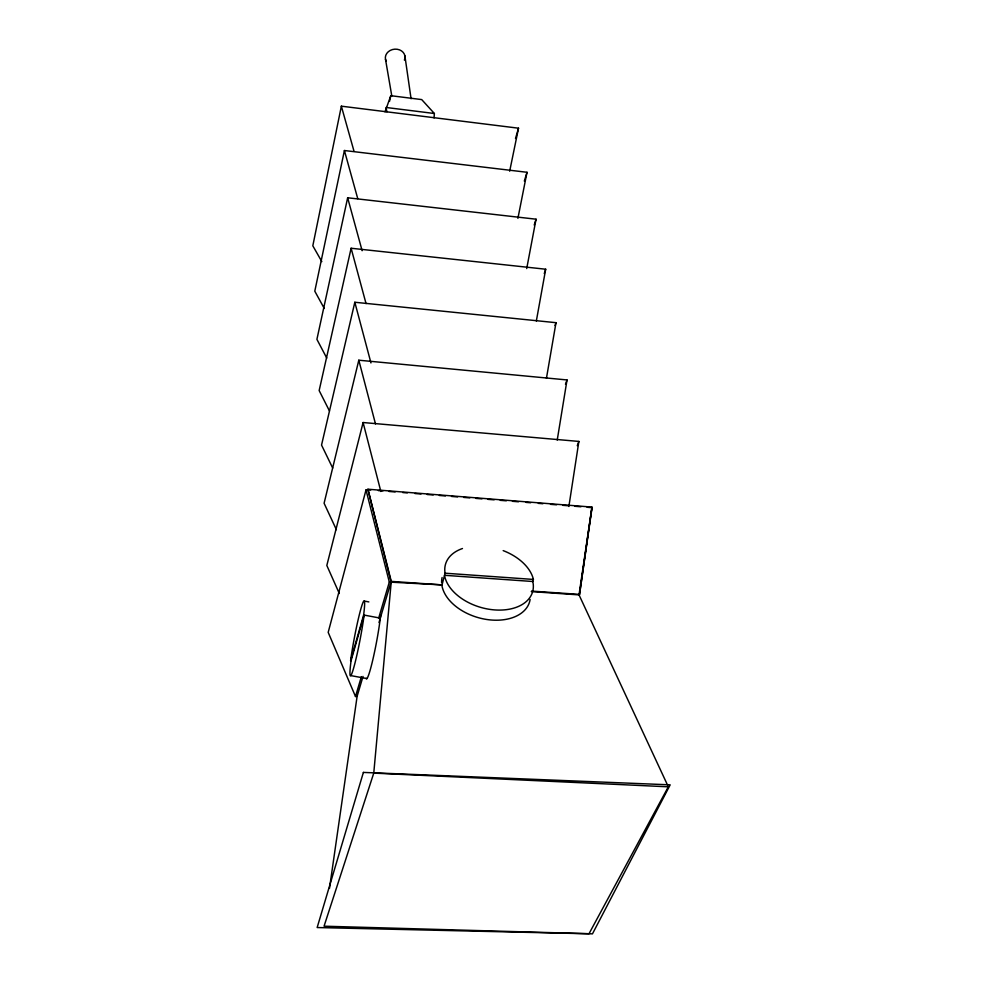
<?xml version="1.0" encoding="UTF-8"?>
<svg xmlns="http://www.w3.org/2000/svg" width="983" height="983" viewBox="0 0 983 983"><rect width="100%" height="100%" fill="white"/><g stroke="black" fill="none" stroke-linecap="round" stroke-linejoin="round"><path stroke-width="1.47" d="M434.056 117.923L434.375 113.5L421.707 99.59L390.804 95.695L385.017 111.878M373.761 773.117L668.329 786.818L589.026 933.715L324.058 926.195L373.761 773.117L391.283 581.383L367.912 489.215L591.95 507.093L579.024 594.887L667.69 785.417M329.489 888.386L357.124 696.296L363.022 676.427M587.06 507.253L592.036 507.719L579.442 594.985L591.95 507.093M568.874 506.478L578.876 441.428L363.096 422.53L326.823 565.471L339.319 593.523M557.226 440.089L567.031 379.942L358.807 360.208L324.095 503.259L336.383 529.665M546.437 378.308L555.997 322.682L354.826 302.26L321.539 445.078L332.696 468.055M536.337 321.011L545.688 269.219L351.115 248.244L319.156 390.558L329.465 410.955M526.716 268.568L536.054 219.197L347.65 197.78L316.907 339.356L326.774 358.095M517.906 218.361L527.011 172.283L344.406 150.522L314.793 291.189L324.243 308.416M509.673 171.202L518.52 128.195L341.359 106.176L312.815 245.799L321.834 261.625M389.514 101.384L390.804 95.695M462.477 548.514A45.673 29.429 16.3 0 0 445.066 573.2L441.908 585.413A45.427 29.551 16.3 0 0 486.278 619.413A45.427 29.551 16.3 0 0 530.132 599.409M370.751 490.013L366.02 489.915L328.187 632.364L355.502 696.517L357.124 696.296M350.612 660.625L363.636 614.989A38.116 2.74 -79.3 0 0 360.958 608.6A38.116 2.74 -79.3 0 0 350.612 660.625L351.066 660.711A38.116 2.752 -79.3 0 0 353.634 668.071A38.116 2.752 -79.3 0 0 364.103 615.075L351.066 660.711M515.497 138.505L518.52 128.195M355.502 696.517L361.375 676.636M366.02 489.915L389.317 582.083L378.615 618.332L380.31 618.135L363.636 614.989M378.996 622.534L391.05 581.899L367.912 489.215M532.786 581.506L444.525 575.301A45.623 29.453 16.3 0 0 494.941 609.939A45.623 29.453 16.3 0 0 532.786 581.506L533.4 579.429A45.673 29.429 16.3 0 0 503.185 550.615M524.332 181.081L527.011 172.283M534.211 225.033L536.054 219.197M544.263 273.569L545.688 269.219M555.002 325.557L555.997 322.682M565.471 384.267L567.031 379.942M577.254 445.692L578.876 441.428M389.317 582.083L442.166 584.897L391.283 581.383M445.066 573.2L533.4 579.429M531.594 591.09L579.343 594.383M531.299 591.582L579.024 594.887M378.369 490.615L382.94 490.984M389.035 491.463L395.129 491.955M402.747 492.557L407.318 492.925M414.937 493.527L421.019 494.019M427.114 494.498L433.208 494.99M439.303 495.469L445.397 495.96M451.492 496.44L457.587 496.931M463.681 497.41L469.776 497.902M475.858 498.393L481.953 498.873M488.047 499.364L494.142 499.843M500.236 500.335L506.331 500.814M512.426 501.305L518.52 501.785M526.126 502.399L530.697 502.755M538.315 503.37L542.886 503.726M550.505 504.34L556.599 504.82M562.694 505.311L568.788 505.79M574.883 506.282L580.965 506.761M434.375 113.5L386.012 107.466L386.921 111.841M350.82 675.604L366.905 678.577M364.374 601.068L368.846 601.915M341.359 106.176L354.015 151.259M344.406 150.522L357.751 198.689M347.65 197.78L362.125 250.714M351.115 248.244L366.045 303.612M354.826 302.26L370.96 362.948M358.807 360.208L375.494 423.943M363.096 422.53L380.851 491.475M385.483 59.201L391.812 96.039M404.885 55.81L411.078 98.779M441.625 582.735A45.427 29.551 16.3 0 1 442.092 577.525M380.642 615.161A38.079 3.096 -79.4 0 1 373.11 658.475A38.079 3.096 -79.4 0 1 366.118 678.356M386.245 61.253A9.855 8.319 -6.3 0 1 394.822 49.162A9.855 8.319 -6.3 0 1 404.394 60.123M363.391 772.417L317.153 927.547L592.466 933.85L670.185 784.839L363.391 772.417"/></g></svg>
